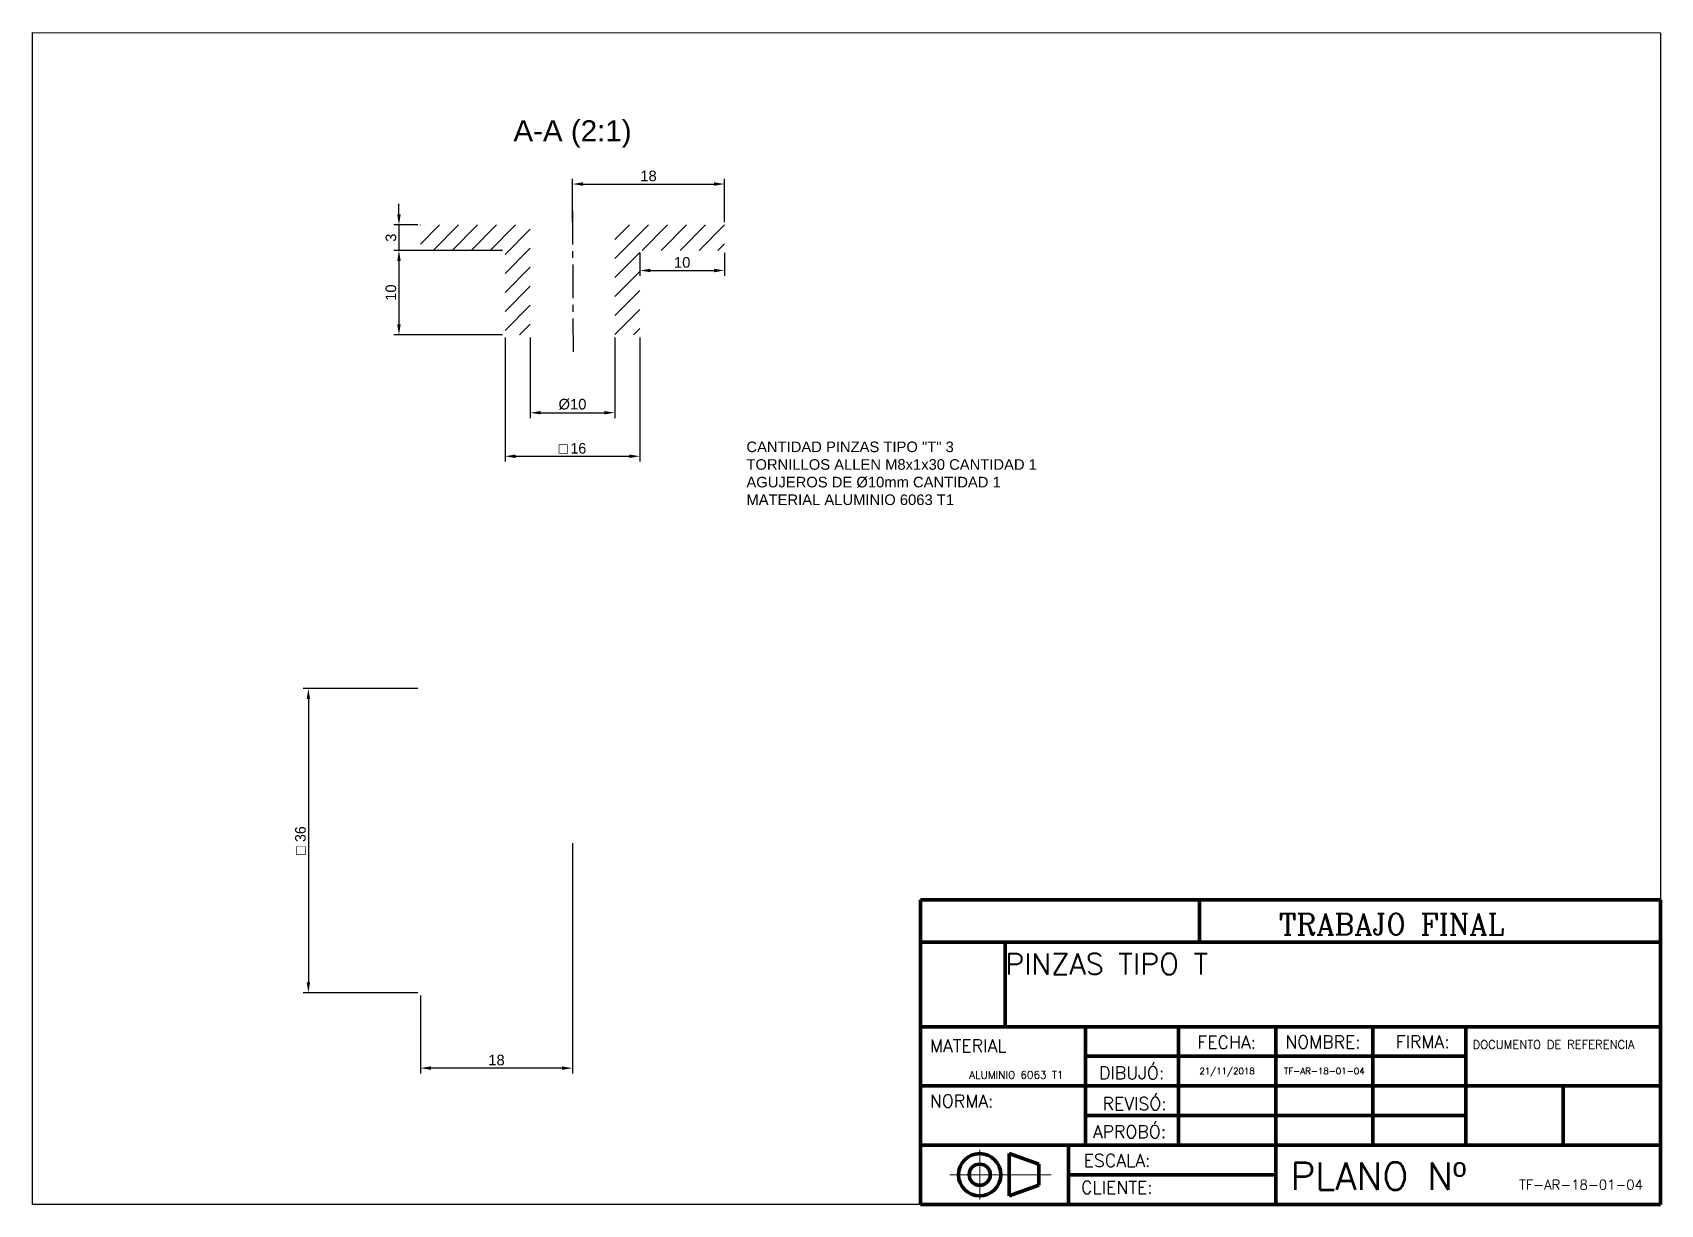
# Paper-space layout 'Presentación1' of a CAD drawing. Header units: millimetres. Extents: x 17 to 402, y -10 to 267.
import ezdxf
from ezdxf.enums import TextEntityAlignment as Align

# ---------------------------------------------------------------- set-up
doc = ezdxf.new("R2010")
doc.units = ezdxf.units.MM
doc.linetypes.add('CENTRO', pattern=[50.8, 31.75, -6.35, 6.35, -6.35])
for name, color, linetype in [('ATRIBUTO', 4, 'Continuous'), ('cotas', 7, 'Continuous'), ('TEXTO', 6, 'Continuous')]:
    doc.layers.add(name, color=color, linetype=linetype)
for name, color, linetype, lineweight in [('LINEA AUXILIAR', 7, 'CENTRO', 15), ('MD_Anotación', 7, 'Continuous', 25), ('MD_Sombreado', 7, 'Continuous', 25), ('ROTULO', 7, 'Continuous', 158)]:
    doc.layers.add(name, color=color, linetype=linetype, lineweight=lineweight)
doc.styles.add('ROMANC', font='romanc.shx')
doc.styles.add('ROMANS', font='romans.shx')
doc.styles.get("Standard").update_dxf_attribs({"font": 'arial.ttf'})
doc.dimstyles.new('ISO-25', dxfattribs={"dimtxt": 2.5, "dimasz": 2.5, "dimexe": 1.25, "dimexo": 0.625, "dimtad": 1, "dimtxsty": 'Standard', "dimcen": 2.5, "dimadec": 0, "dimazin": 0, "dimtfac": 1, "dimtmove": 0, "dimatfit": 3, "dimfxl": 1, "dimarcsym": 0})

# ---------------------------------------------------------------- blocks, each defined once
blk = doc.blocks.new('ROTULO ACAD JIG2')
at = {"layer": 'LINEA AUXILIAR'}
for p, q in [((-161, 1.11), (-161, 12.88)), ((-144.12, 7), (-168.07, 7))]:
    blk.add_line(p, q, dxfattribs=at)
at = {"layer": 'ROTULO'}
for p, q in [((-175, 72), (0, 72)), ((-175, 0), (-175, 72)), ((-109, 62), (-109, 72)), ((0, 72), (0, 0)), ((-175, 62), (0, 62)), ((-155, 42), (-155, 62)), ((0, 42), (-175, 42)), ((-136, 14), (-136, 42)), ((-114, 14), (-114, 42)), ((-91, 14), (-91, 42)), ((-68, 14), (-68, 42)), ((-46, 42), (-46, 14)), ((-46, 35), (-136, 35)), ((0, 28), (-175, 28)), ((-23, 28), (-23, 14)), ((-46, 21), (-136, 21)), ((0, 14), (-175, 14)), ((-154, 2), (-154, 12)), ((-154, 12), (-147, 9.5)), ((-140, 0), (-140, 14)), ((-91, 0), (-91, 14)), ((-147, 4.5), (-147, 9.5)), ((-154, 2), (-147, 4.5)), ((-91, 7), (-140, 7)), ((0, 0), (-175, 0))]:
    blk.add_line(p, q, dxfattribs=at)
for radius in [5, 2.5]:
    blk.add_circle((-161, 7), radius, dxfattribs=at)
at = {"layer": 'ATRIBUTO', "style": 'ROMANS'}
for tag, p, height in [('DESIGN_1', (-155, 54.32), 5), ('DESIGN_2', (-155, 44.11), 5), ('MATERIAL', (-163.48, 29.7), 2.5), ('REFERENCIA', (-31.27, 29.68), 2.5), ('NORMA', (-162.56, 16.38), 2.5), ('ESCALA', (-109.41, 8.83), 2.5), ('PLANO', (-33.42, 3.49), 6.5), ('CLIENTE', (-109.79, 2.64), 2.5)]:
    blk.add_attdef(tag, p, '', height=height, dxfattribs=at)
for tag, p in [('FECHA_DIB', (-102.5, 31.5)), ('DIBUJÓ', (-79.5, 31.5)), ('FECHA_REV', (-102.5, 24.5)), ('REVISÓ', (-79.5, 24.5)), ('APROBÓ', (-79.5, 17.5)), ('FECHA_APP', (-102.5, 17.5))]:
    blk.add_attdef(tag, text='', height=2.5, dxfattribs=at).set_placement(p, align=Align.MIDDLE_CENTER)
at = {"layer": 'TEXTO'}
for s, height, style, p in [('TRABAJO FINAL', 5, 'ROMANC', (-90.18, 63.72)), ('MATERIAL', 3, 'ROMANS', (-172.79, 36)), ('FECHA:', 3, 'ROMANS', (-109.51, 36.81)), ('NOMBRE:', 3, 'ROMANS', (-88.74, 36.88)), ('FIRMA:', 3, 'ROMANS', (-62.59, 36.95)), ('DOCUMENTO DE REFERENCIA', 2, 'ROMANS', (-44.43, 36.78)), ('DIBUJÓ:', 3, 'ROMANS', (-132.77, 29.58)), ('NORMA:', 3, 'ROMANS', (-172.79, 22.92)), ('REVISÓ:', 3, 'ROMANS', (-131.93, 22.3)), ('APROBÓ:', 3, 'ROMANS', (-134.25, 15.67)), ('ESCALA:', 3, 'ROMANS', (-136.43, 8.87)), ('PLANO Nº', 6.5, 'ROMANS', (-87.5, 3.43)), ('CLIENTE:', 3, 'ROMANS', (-137.03, 2.5))]:
    blk.add_text(s, height=height, dxfattribs=dict(at, style=style)).set_placement(p)
blk = doc.blocks.new('*D19')
at = {"color": 0, "lineweight": -2, "transparency": 16777216}
for p, q in [((108.62, 111.93), (81.48, 111.93)), ((82.73, 109.43), (82.73, 42.53)), ((108.62, 40.03), (81.48, 40.03))]:
    blk.add_line(p, q, dxfattribs=at)
at = {"color": 0, "transparency": 16777216}
for points in [[(82.32, 109.43), (83.15, 109.43), (82.73, 111.93)], [(82.32, 42.53), (83.15, 42.53), (82.73, 40.03)]]:
    blk.add_solid(points, dxfattribs=at)
at = {"layer": 'Defpoints', "color": 0, "transparency": 16777216}
for p in [(109.24, 111.93), (82.73, 40.03), (109.24, 40.03)]:
    blk.add_point(p, dxfattribs=at)
at = {"color": 0, "transparency": 16777216, "insert": (76.69, 75.98), "char_height": 2.5, "attachment_point": 5, "rotation": 90}
blk.add_mtext('\\P\\P□ {\\fMS Shell Dlg 2|b0|i0|c0|p0;36}', dxfattribs=at)
blk = doc.blocks.new('*D20')
at = {"color": 0, "lineweight": -2, "transparency": 16777216}
for p, q in [((145.19, 75.36), (145.19, 20.96)), ((109.24, 39.41), (109.24, 20.96)), ((142.69, 22.21), (111.74, 22.21))]:
    blk.add_line(p, q, dxfattribs=at)
at = {"color": 0, "transparency": 16777216}
for points in [[(111.74, 22.63), (111.74, 21.79), (109.24, 22.21)], [(142.69, 22.63), (142.69, 21.79), (145.19, 22.21)]]:
    blk.add_solid(points, dxfattribs=at)
at = {"layer": 'Defpoints', "color": 0, "transparency": 16777216}
for p in [(145.19, 75.98), (109.24, 40.03), (109.24, 22.21)]:
    blk.add_point(p, dxfattribs=at)
at = {"color": 0, "transparency": 16777216, "insert": (127.22, 24.11), "char_height": 2.5, "attachment_point": 5}
blk.add_mtext('18', dxfattribs=at)
blk = doc.blocks.new('*D21')
at = {"color": 0, "lineweight": -2, "transparency": 16777216}
for p, q in [((135.19, 194.9), (135.19, 175.89)), ((155.19, 194.9), (155.19, 175.89)), ((137.69, 177.14), (152.69, 177.14))]:
    blk.add_line(p, q, dxfattribs=at)
at = {"color": 0, "transparency": 16777216}
for points in [[(137.69, 177.55), (137.69, 176.72), (135.19, 177.14)], [(152.69, 177.55), (152.69, 176.72), (155.19, 177.14)]]:
    blk.add_solid(points, dxfattribs=at)
at = {"layer": 'Defpoints', "color": 0, "transparency": 16777216}
for p in [(135.19, 195.52), (155.19, 195.52), (155.19, 177.14)]:
    blk.add_point(p, dxfattribs=at)
at = {"color": 0, "transparency": 16777216, "insert": (145.19, 179.11), "char_height": 2.5, "attachment_point": 5}
blk.add_mtext('%%C10', dxfattribs=at)
blk = doc.blocks.new('*D22')
at = {"color": 0, "lineweight": -2, "transparency": 16777216}
for p, q in [((104.15, 224.02), (104.15, 226.52)), ((108.62, 221.52), (102.9, 221.52)), ((104.15, 221.52), (104.15, 215.52)), ((108.62, 215.52), (102.9, 215.52)), ((104.15, 213.02), (104.15, 210.52))]:
    blk.add_line(p, q, dxfattribs=at)
at = {"color": 0, "transparency": 16777216}
for points in [[(103.74, 224.02), (104.57, 224.02), (104.15, 221.52)], [(103.74, 213.02), (104.57, 213.02), (104.15, 215.52)]]:
    blk.add_solid(points, dxfattribs=at)
at = {"layer": 'Defpoints', "color": 0, "transparency": 16777216}
for p in [(109.24, 221.52), (104.15, 215.52), (109.24, 215.52)]:
    blk.add_point(p, dxfattribs=at)
at = {"color": 0, "transparency": 16777216, "insert": (102.25, 218.52), "char_height": 2.5, "attachment_point": 5, "rotation": 90}
blk.add_mtext('3', dxfattribs=at)
blk = doc.blocks.new('*D23')
at = {"color": 0, "lineweight": -2, "transparency": 16777216}
for p, q in [((128.62, 215.52), (102.9, 215.52)), ((104.15, 213.02), (104.15, 198.02)), ((128.62, 195.52), (102.9, 195.52))]:
    blk.add_line(p, q, dxfattribs=at)
at = {"color": 0, "transparency": 16777216}
for points in [[(103.74, 213.02), (104.57, 213.02), (104.15, 215.52)], [(103.74, 198.02), (104.57, 198.02), (104.15, 195.52)]]:
    blk.add_solid(points, dxfattribs=at)
at = {"layer": 'Defpoints', "color": 0, "transparency": 16777216}
for p in [(129.24, 215.52), (104.15, 195.52), (129.24, 195.52)]:
    blk.add_point(p, dxfattribs=at)
at = {"color": 0, "transparency": 16777216, "insert": (102.25, 205.52), "char_height": 2.5, "attachment_point": 5, "rotation": 90}
blk.add_mtext('10', dxfattribs=at)
blk = doc.blocks.new('*D24')
at = {"color": 0, "lineweight": -2, "transparency": 16777216}
for p, q in [((145.19, 222.15), (145.19, 232.45)), ((147.69, 231.2), (178.64, 231.2)), ((181.14, 222.15), (181.14, 232.45))]:
    blk.add_line(p, q, dxfattribs=at)
at = {"color": 0, "transparency": 16777216}
for points in [[(147.69, 231.62), (147.69, 230.78), (145.19, 231.2)], [(178.64, 231.62), (178.64, 230.78), (181.14, 231.2)]]:
    blk.add_solid(points, dxfattribs=at)
at = {"layer": 'Defpoints', "color": 0, "transparency": 16777216}
for p in [(181.14, 231.2), (145.19, 221.52), (181.14, 221.52)]:
    blk.add_point(p, dxfattribs=at)
at = {"color": 0, "transparency": 16777216, "insert": (163.17, 233.1), "char_height": 2.5, "attachment_point": 5}
blk.add_mtext('18', dxfattribs=at)
blk = doc.blocks.new('*D26')
at = {"color": 0, "lineweight": -2, "transparency": 16777216}
for p, q in [((129.24, 194.9), (129.24, 165.6)), ((161.14, 194.9), (161.14, 165.6)), ((131.74, 166.85), (158.64, 166.85))]:
    blk.add_line(p, q, dxfattribs=at)
at = {"color": 0, "transparency": 16777216}
for points in [[(131.74, 167.26), (131.74, 166.43), (129.24, 166.85)], [(158.64, 167.26), (158.64, 166.43), (161.14, 166.85)]]:
    blk.add_solid(points, dxfattribs=at)
at = {"layer": 'Defpoints', "color": 0, "transparency": 16777216}
for p in [(129.24, 195.52), (161.14, 195.52), (161.14, 166.85)]:
    blk.add_point(p, dxfattribs=at)
at = {"color": 0, "transparency": 16777216, "insert": (145.19, 170.8), "char_height": 2.5, "attachment_point": 5}
blk.add_mtext('\\P□{\\fMS Shell Dlg 2|b0|i0|c0|p0;\\H0.70832x; \\H1.4118x;16}', dxfattribs=at)
blk = doc.blocks.new('*D27')
at = {"color": 0, "lineweight": -2, "transparency": 16777216}
for p, q in [((161.14, 214.9), (161.14, 209.51)), ((181.14, 214.9), (181.14, 209.51)), ((163.64, 210.76), (178.64, 210.76))]:
    blk.add_line(p, q, dxfattribs=at)
at = {"color": 0, "transparency": 16777216}
for points in [[(163.64, 211.18), (163.64, 210.34), (161.14, 210.76)], [(178.64, 211.18), (178.64, 210.34), (181.14, 210.76)]]:
    blk.add_solid(points, dxfattribs=at)
at = {"layer": 'Defpoints', "color": 0, "transparency": 16777216}
for p in [(161.14, 215.52), (181.14, 215.52), (181.14, 210.76)]:
    blk.add_point(p, dxfattribs=at)
at = {"color": 0, "transparency": 16777216, "insert": (171.14, 212.66), "char_height": 2.5, "attachment_point": 5}
blk.add_mtext('10', dxfattribs=at)

psp = doc.layouts.new('Presentación1')

# ---------------------------------------------------------------- hatches: boundary and pattern name
at = {"layer": 'MD_Sombreado'}
h = psp.add_hatch(dxfattribs=at)
h.set_pattern_fill('ANSI31', color=256, style=0)
h.paths.add_polyline_path([(181.143, 215.525), (181.143, 221.525), (155.193, 221.525), (155.193, 195.525), (161.143, 195.525), (161.143, 215.525)], flags=0)
h.paths.add_polyline_path([(109.243, 221.525), (109.243, 215.525), (129.243, 215.525), (129.243, 195.525), (135.193, 195.525), (135.193, 221.525)], flags=0)

# ---------------------------------------------------------------- linework, layer by layer
at = {"linetype": 'CENTRO', "ltscale": 0.25}
psp.add_line((145.423, 191.501), (145.245, 225.55), dxfattribs=at)
psp.add_lwpolyline([(17.507, 267.001), (402.498, 266.954), (402.498, -9.99), (17.495, -10.007)], close=True)

# ---------------------------------------------------------------- block references
at = {"layer": 'cotas'}
ref = psp.add_blockref('ROTULO ACAD JIG2', (402.498, -9.99), dxfattribs=at)
ref.add_attrib('DIBUJÓ', 'TF-AR-18-01-04', dxfattribs={"layer": 'ATRIBUTO', "height": 1.5, "style": 'ROMANS'}).set_placement((322.998, 21.51), align=Align.MIDDLE_CENTER)
ref.add_attrib('FECHA_DIB', '21/11/2018', dxfattribs={"layer": 'ATRIBUTO', "height": 1.5, "style": 'ROMANS'}).set_placement((299.998, 21.51), align=Align.MIDDLE_CENTER)
ref.add_attrib('DESIGN_1', 'PINZAS TIPO T', (247.498, 44.33), dxfattribs={"layer": 'ATRIBUTO', "height": 5, "style": 'ROMANS'})
ref.add_attrib('MATERIAL', 'ALUMINIO 6063 T1', (239.021, 19.711), dxfattribs={"layer": 'ATRIBUTO', "height": 1.8, "style": 'ROMANS'})
ref.add_attrib('PLANO', 'TF-AR-18-01-04', (369.081, -6.501), dxfattribs={"layer": 'ATRIBUTO', "height": 2.3, "style": 'ROMANS'})

# ---------------------------------------------------------------- texts
at = {"insert": (186.33, 170.325), "char_height": 2.5, "attachment_point": 1}
psp.add_mtext_dynamic_manual_height_columns('CANTIDAD PINZAS TIPO "T" 3\\PTORNILLOS ALLEN M8x1x30 CANTIDAD 1\\PAGUJEROS DE %%C10mm CANTIDAD 1\\PMATERIAL ALUMINIO 6063 T1', width=93.83639, gutter_width=12.5, heights=[0], dxfattribs=at)
at = {"layer": 'MD_Anotación', "insert": (145.193, 239.775), "char_height": 5, "width": 30.21487, "attachment_point": 8}
psp.add_mtext('A-A (2:1)', dxfattribs=at)

# ---------------------------------------------------------------- dimensions: what is measured, and where the dimension line sits
for base, p1, p2, angle, override, picture, middle in [((181.143, 231.2), (145.193, 221.525), (181.143, 221.525), 180, {"dimdec": 0, "dimlfac": -0.5}, '*D24', (163.168, 233.102)), ((104.155, 215.525), (109.243, 221.525), (109.243, 215.525), 270, {"dimlfac": -0.5}, '*D22', (102.252, 218.525)), ((104.155, 195.525), (129.243, 215.525), (129.243, 195.525), 270, {"dimlfac": -0.5}, '*D23', (102.253, 205.525))]:
    dim = psp.add_linear_dim(base=base, p1=p1, p2=p2, angle=angle, dimstyle='ISO-25', override=override)
    dim.commit()
    dim.dimension.update_dxf_attribs({"geometry": picture, "text_midpoint": middle})
for base, p1, p2, override, picture, middle in [((181.143, 210.761), (161.143, 215.525), (181.143, 215.525), {"dimlfac": -0.5}, '*D27', (171.143, 212.663)), ((109.243, 22.209), (145.193, 75.984), (109.243, 40.034), {"dimdec": 0, "dimlfac": -0.5}, '*D20', (127.218, 24.11))]:
    dim = psp.add_linear_dim(base=base, p1=p1, p2=p2, dimstyle='ISO-25', override=override)
    dim.commit()
    dim.dimension.update_dxf_attribs({"geometry": picture, "text_midpoint": middle})
for base, p1, p2, text, picture, middle in [((161.143, 166.846), (129.243, 195.525), (161.143, 195.525), '\\P□{\\fMS Shell Dlg 2|b0|i0|c0|p0;\\H0.70832x; \\H1.4118x;16}', '*D26', (145.193, 170.805)), ((155.193, 177.138), (135.193, 195.525), (155.193, 195.525), '%%C<>', '*D21', (145.193, 179.11))]:
    dim = psp.add_linear_dim(base=base, p1=p1, p2=p2, text=text, dimstyle='ISO-25', override={"dimlfac": -0.5})
    dim.commit()
    dim.dimension.update_dxf_attribs({"geometry": picture, "text_midpoint": middle})
dim = psp.add_linear_dim(base=(82.733, 40.034), p1=(109.243, 111.934), p2=(109.243, 40.034), angle=270, text='\\P\\P□ {\\fMS Shell Dlg 2|b0|i0|c0|p0;36}', dimstyle='ISO-25', override={"dimlfac": -0.5})
dim.commit()
dim.dimension.update_dxf_attribs({"geometry": '*D19', "text_midpoint": (76.691, 75.984)})

doc.saveas('drawing.dxf')
